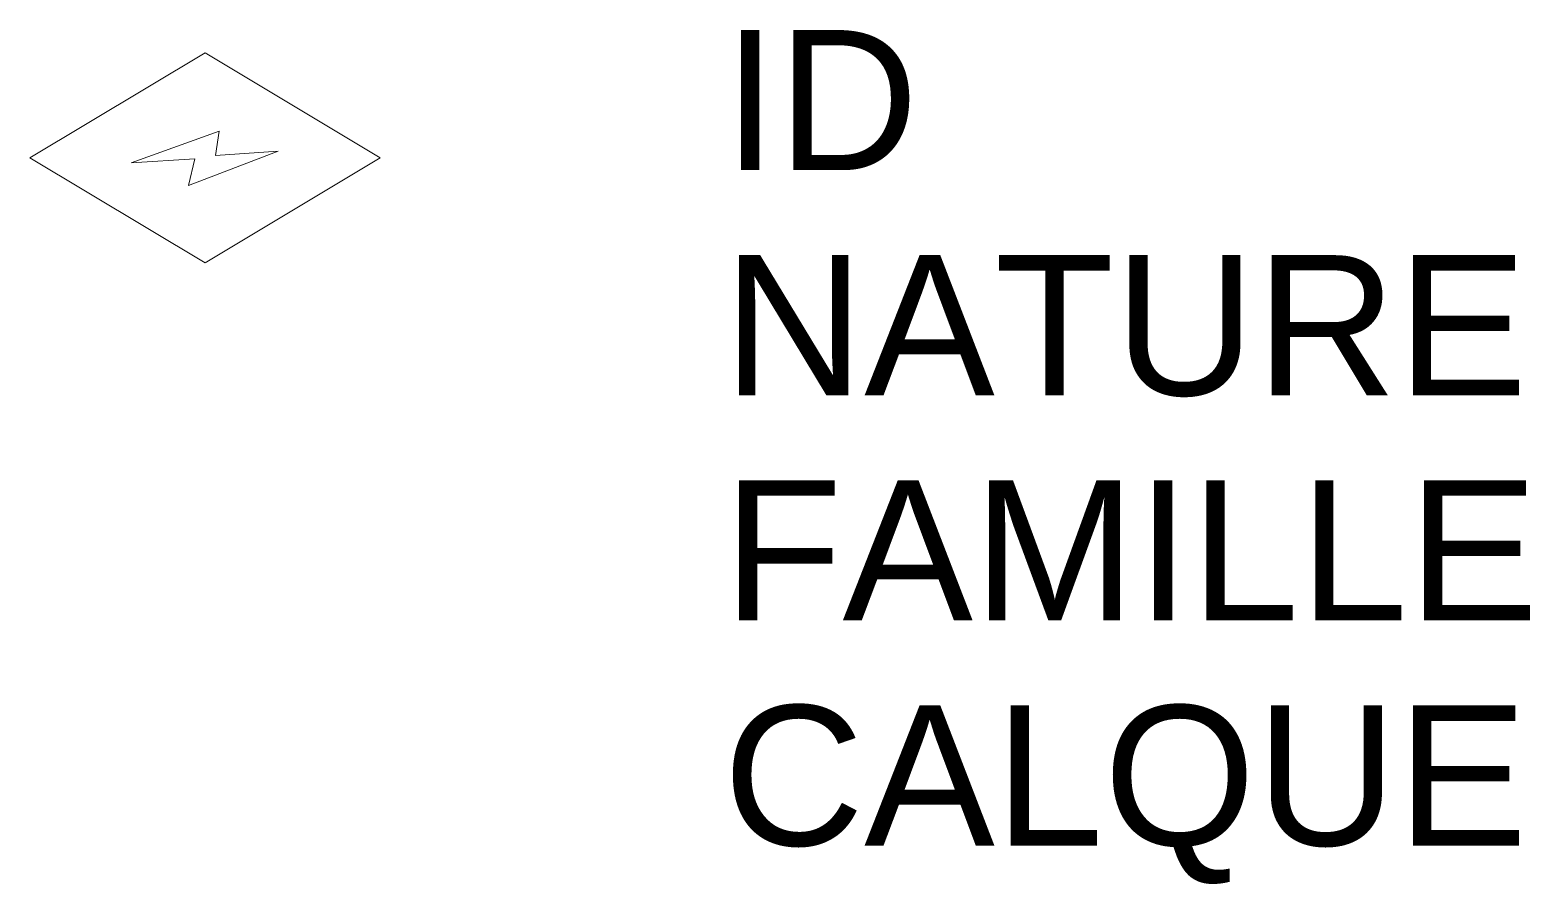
# Model space of a CAD drawing. Header units: metres. Extents: x 3100.8 to 3102.94, y 1834.52 to 1835.74.
import ezdxf

# ---------------------------------------------------------------- set-up
doc = ezdxf.new("R2010")
doc.units = ezdxf.units.M
doc.linetypes.add('Socle_Continu', pattern=[2.5, 2.5, 0])
doc.layers.add('ELECT_SCT', color=1, linetype='Socle_Continu', lineweight=13)
doc.styles.get("Standard").update_dxf_attribs({"font": 'arial.ttf'})

msp = doc.modelspace()

# ---------------------------------------------------------------- linework, layer by layer
at = {"layer": 'ELECT_SCT', "linetype": 'Socle_Continu', "flags": 128}
msp.add_lwpolyline([(3101.0492, 1835.7095), (3101.2992, 1835.5595), (3101.0492, 1835.4095), (3100.7992, 1835.5595)], close=True, dxfattribs=at)
msp.add_lwpolyline([(3100.9436, 1835.5525), (3101.0695, 1835.5975), (3101.0643, 1835.5627), (3101.1537, 1835.5689), (3101.0258, 1835.5198), (3101.0344, 1835.558), (3100.9436, 1835.5525)], dxfattribs=at)

# ---------------------------------------------------------------- texts
at = {"layer": 'ELECT_SCT', "linetype": 'Socle_Continu', "flags": 9}
for tag, p, s in [('ID', (3101.7887, 1835.5419), 'FP_0441'), ('NATURE', (3101.7887, 1835.2206), 'Boîte de jonction'), ('FAMILLE', (3101.7887, 1834.8993), 'Electricité'), ('CALQUE', (3101.7887, 1834.578), 'ELECT_SCT')]:
    msp.add_attdef(tag, p, s, height=0.2, dxfattribs=at)

doc.saveas('drawing.dxf')
